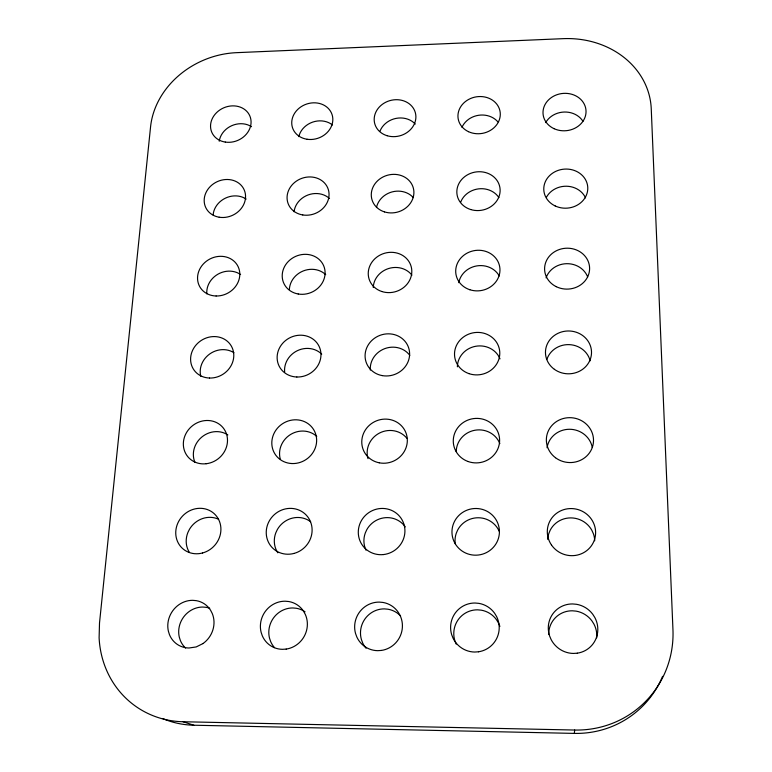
<?xml version="1.0" encoding="UTF-8"?>
<svg xmlns="http://www.w3.org/2000/svg" width="772" height="772" viewBox="0 0 772 772"><rect width="100%" height="100%" fill="white"/><g stroke="black" fill="none" stroke-linecap="round" stroke-linejoin="round"><path stroke-width="1.16" d="M574.32 733.4L574.677 730.042A100.505 97.677 44.5 0 0 672.952 629.643L651.25 108.833A86.213 74.884 -5.5 0 0 563.261 38.658L236.473 52.67A82.797 70.956 -23.2 0 0 150.559 126.897L99.511 622.946L99.106 637.74A97.571 90.305 -56.9 0 0 183.051 721.743L193.811 725.217L574.32 733.4A97.726 94.927 46.1 0 0 662.579 676.33M183.051 721.743L574.677 730.042M499.426 531.763A23.739 23.334 -8.8 0 0 463.875 511.653A23.739 23.334 -8.8 0 0 463.789 552.096A23.739 23.334 -8.8 0 0 499.426 531.763L498.683 530.123A23.083 22.745 -7.3 0 0 457.671 530.017L456.252 533.288A23.083 22.745 -7.3 0 0 455.268 543.845M456.204 644.118L454.833 640.635A23.864 23.614 77.1 0 1 477.53 609.832L481.207 610.16A23.864 23.614 77.1 0 1 496.541 619.781L498.471 622.985A23.864 23.614 77.1 0 1 499.88 626.449M193.811 725.217A94.869 88.027 -57.7 0 1 162.641 718.529M185.589 648.055A23.7 21.992 -57.5 0 1 180.339 640.422L179.268 637.035A23.7 21.992 -57.5 0 1 202.92 607.043L206.394 607.361A23.7 21.992 -57.5 0 1 209.733 608.239M298.793 136.625A20.333 17.679 -19.3 0 1 312.641 122.121A20.333 17.679 -19.3 0 1 332.471 124.968M219.238 141.228A20.188 17.409 -23.2 0 1 231.619 125.749A20.188 17.409 -23.2 0 1 251.508 126.685M274.543 647.65A23.71 22.552 -59.9 0 1 270.692 641.638L269.524 638.212A23.71 22.552 -59.9 0 1 292.877 607.96L296.419 608.278A23.71 22.552 -59.9 0 1 305.056 611.829M548.699 634.43A24.405 23.72 45.9 0 1 572.303 610.797L576.057 611.125A24.405 23.72 45.9 0 1 591.892 620.842L593.929 624.066A24.405 23.72 45.9 0 1 596.698 637.855M545.669 122.632A21.008 18.345 -5.3 0 1 564.149 112.036A21.008 18.345 -5.3 0 1 582.976 121.329M461.974 127.312A20.738 18.152 -10 0 1 478.611 115.279A20.738 18.152 -10 0 1 497.911 121.889M400.562 615.921A23.739 23.121 -66 0 0 388.007 609.214L384.398 608.886A23.739 23.121 -66 0 0 361.364 639.409L362.637 642.864A23.739 23.121 -66 0 0 366.082 648.258M380.027 131.066A20.506 17.939 -14.8 0 1 396.007 118.396A20.506 17.939 -14.8 0 1 415.268 124.06M460.623 202.312A21.162 18.953 -9.9 0 1 478.543 188.87A21.162 18.953 -9.9 0 1 498.905 197.622M294.064 211.75A20.767 18.431 -21 0 1 308.038 194.969A20.767 18.431 -21 0 1 329.528 198.558M213.111 214.954A20.632 18.123 -25.6 0 1 225.385 198.163A20.632 18.123 -25.6 0 1 246.171 199.07M376.466 207.533A20.941 18.711 -15.7 0 1 392.06 191.929A20.941 18.711 -15.7 0 1 413.319 197.613M546.489 197.15A21.452 19.146 -4 0 1 566.484 186.226A21.452 19.146 -4 0 1 585.552 197.873M546.074 277.843A21.915 20.014 -2.2 0 1 566.648 263.686A21.915 20.014 -2.2 0 1 587.685 276.984M458.78 282.668A21.616 19.811 -9.7 0 1 476.797 265.906A21.616 19.811 -9.7 0 1 499.252 275.942M373.252 287.493A21.384 19.541 -17.1 0 1 388.49 268.56A21.384 19.541 -17.1 0 1 411.93 275.15M289.384 289.182A21.22 19.232 -23.7 0 1 303.251 270.953A21.22 19.232 -23.7 0 1 325.707 274.668M200.778 376.302A21.626 19.657 -33.3 0 1 209.733 353.972A21.626 19.657 -33.3 0 1 233.926 352.707M284.656 372.181A21.712 20.062 -27.8 0 1 297.22 350.749A21.712 20.062 -27.8 0 1 321.712 354.126M457.371 366.816A22.079 20.719 -9.4 0 1 475.552 346.3A22.079 20.719 -9.4 0 1 500.005 358.845M546.943 359.25A22.417 20.921 0.8 0 1 569.147 344.63A22.417 20.921 0.8 0 1 590.155 360.794M370.319 370.068A21.857 20.429 -19.7 0 1 384.784 348.626A21.857 20.429 -19.7 0 1 409.807 355.342M368.003 458.636A22.359 21.355 -25 0 1 379.351 433.121A22.359 21.355 -25 0 1 406.912 438.274M194.959 462.409A22.214 20.458 -39.7 0 1 201.733 437.116A22.214 20.458 -39.7 0 1 227.837 434.925M280.246 458.983A22.263 20.921 -34.6 0 1 290.484 434.539A22.263 20.921 -34.6 0 1 316.752 436.392M456.233 451.572A22.571 21.693 -8.9 0 1 474.828 430.255A22.571 21.693 -8.9 0 1 499.841 443.591M547.049 447.731A22.948 21.886 6.6 0 1 569.369 429.271A22.948 21.886 6.6 0 1 592.307 447.509M277.804 552.8A22.909 21.77 -45.7 0 1 275.836 532.748L277.36 529.524A22.909 21.77 -45.7 0 1 310.633 521.727M189.372 552.366A22.89 21.24 -48.1 0 1 187.895 532.477L189.468 529.293A22.89 21.24 -48.1 0 1 218.582 519.247M547.753 539.425A23.565 22.861 20.4 0 1 548.796 533.568L550.166 530.267A23.565 22.861 20.4 0 1 570.807 517.896A23.565 22.861 20.4 0 1 591.892 530.383L593.378 533.703A23.565 22.861 20.4 0 1 594.691 540.796M366.005 550.204A22.938 22.301 -38.5 0 1 365.272 533.018L366.748 529.766A22.938 22.301 -38.5 0 1 405.281 526.871M206.828 293.871A21.105 18.885 -28.8 0 1 217.926 274.195A21.105 18.885 -28.8 0 1 240.594 274.533M202.93 643.597L196.204 646.936L188.937 648.007A24.376 22.552 -56.8 0 1 169.444 634.613L168.364 631.129A24.376 22.552 -56.8 0 1 192.749 600.327L196.31 600.655A24.376 22.552 -56.8 0 1 210.582 610.256L212.232 613.451A24.376 22.552 -56.8 0 1 202.93 643.597M286.18 649.088L282.465 649.329A24.386 23.15 -58.7 0 1 262.306 635.81L261.119 632.297A24.386 23.15 -58.7 0 1 285.177 601.205L288.815 601.533A24.386 23.15 -58.7 0 1 303.57 611.231L305.326 614.454A24.386 23.15 -58.7 0 1 286.18 649.088M381.455 650.429L377.691 650.671A24.415 23.758 -63.8 0 1 356.838 637.025L355.535 633.474A24.415 23.758 -63.8 0 1 379.274 602.102L382.97 602.44A24.415 23.758 -63.8 0 1 398.227 612.225L400.099 615.477A24.415 23.758 -63.8 0 1 381.455 650.429M478.486 651.79L474.655 652.041A24.521 24.308 78.7 0 1 453.087 638.261L451.678 634.681A24.521 24.308 78.7 0 1 475.06 603.019L478.833 603.357A24.521 24.308 78.7 0 1 494.611 613.229L496.589 616.519A24.521 24.308 78.7 0 1 478.486 651.79M577.302 653.18L573.413 653.44A25.1 24.405 44.3 0 1 551.102 639.515L549.577 635.906A25.1 24.405 44.3 0 1 572.592 603.945L576.443 604.283A25.1 24.405 44.3 0 1 592.751 614.251L594.855 617.571A25.1 24.405 44.3 0 1 577.302 653.18M225.299 142.077A20.69 17.727 -23.2 0 0 250.456 117.682A20.69 17.727 -23.2 0 0 216.681 112.529A20.69 17.727 -23.2 0 0 225.299 142.077M307.121 139.259A20.844 18.017 -19.3 0 0 332.095 114.69A20.844 18.017 -19.3 0 0 297.645 109.518A20.844 18.017 -19.3 0 0 307.121 139.259M554.122 128.712A21.548 18.711 -5.5 0 0 586.035 111.187A21.548 18.711 -5.5 0 0 553.389 96.297A21.548 18.711 -5.5 0 0 554.122 128.712M468.488 131.674A21.259 18.518 -10.2 0 0 500.295 114.275A21.259 18.518 -10.2 0 0 468.556 99.482A21.259 18.518 -10.2 0 0 468.488 131.674M387.119 135.718A21.027 18.287 -14.9 0 0 415.712 114.439A21.027 18.287 -14.9 0 0 382.294 104.365A21.027 18.287 -14.9 0 0 387.119 135.718M219.209 217.221A21.153 18.48 -25.5 0 0 244.936 191.958A21.153 18.48 -25.5 0 0 210.466 186.313A21.153 18.48 -25.5 0 0 219.209 217.221M383.443 554.566A23.585 22.87 -37.3 0 0 400.832 517.906A23.585 22.87 -37.3 0 0 360.563 522.219A23.585 22.87 -37.3 0 0 383.443 554.566M469.868 289.741A22.185 20.246 -9.9 0 0 499.706 266.813A22.185 20.246 -9.9 0 0 463.933 255.175A22.185 20.246 -9.9 0 0 469.868 289.741M293.978 553.437A23.546 22.32 -44.8 0 0 306.195 515.04A23.546 22.32 -44.8 0 0 267.344 525.423A23.546 22.32 -44.8 0 0 293.978 553.437M551.469 544.974A24.231 23.478 18.5 0 0 593.205 542.774A24.231 23.478 18.5 0 0 569.697 508.594A24.231 23.478 18.5 0 0 551.469 544.974M202.534 552.984A23.527 21.761 -47.4 0 0 215.446 514.914A23.527 21.761 -47.4 0 0 177.01 525.211A23.527 21.761 -47.4 0 0 202.534 552.984M556.255 286.673A22.513 20.458 -2.6 0 0 589.605 268.058A22.513 20.458 -2.6 0 0 555.454 251.238A22.513 20.458 -2.6 0 0 556.255 286.673M216.112 295.994A21.655 19.271 -28.6 0 0 238.123 266.649A21.655 19.271 -28.6 0 0 201.791 265.829A21.655 19.271 -28.6 0 0 216.112 295.994M298.224 293.997A21.77 19.638 -23.6 0 0 324.337 267.604A21.77 19.638 -23.6 0 0 288.4 261.38A21.77 19.638 -23.6 0 0 298.224 293.997M555.164 205.941A22.021 19.561 -4.3 0 0 587.782 187.876A22.021 19.561 -4.3 0 0 554.392 172.06A22.021 19.561 -4.3 0 0 555.164 205.941M302.769 214.954A21.298 18.808 -21 0 0 328.303 189.487A21.298 18.808 -21 0 0 293.119 183.813A21.298 18.808 -21 0 0 302.769 214.954M470.698 209.54A21.712 19.348 -10 0 0 499.87 187.384A21.712 19.348 -10 0 0 464.889 176.527A21.712 19.348 -10 0 0 470.698 209.54M381.735 291.488A21.944 19.966 -17.2 0 0 411.621 268.743A21.944 19.966 -17.2 0 0 376.736 257.182A21.944 19.966 -17.2 0 0 381.735 291.488M296.853 377.006A22.291 20.516 -27.6 0 0 319.039 346.242A22.291 20.516 -27.6 0 0 281.249 345.084A22.291 20.516 -27.6 0 0 296.853 377.006M209.54 378.039A22.205 20.091 -33 0 0 232.082 347.516A22.205 20.091 -33 0 0 194.959 346.367A22.205 20.091 -33 0 0 209.54 378.039M384.485 211.895A21.481 19.097 -15.8 0 0 413.715 189.902A21.481 19.097 -15.8 0 0 379.573 179.123A21.481 19.097 -15.8 0 0 384.485 211.895M554.373 369.315A23.035 21.423 0.2 0 0 591.304 355.323A23.035 21.423 0.2 0 0 559.787 332.558A23.035 21.423 0.2 0 0 554.373 369.315M469.009 373.648A22.677 21.201 -9.7 0 0 499.523 349.899A22.677 21.201 -9.7 0 0 462.939 337.422A22.677 21.201 -9.7 0 0 469.009 373.648M382.188 375.597A22.446 20.892 -19.7 0 0 408.697 347.969A22.446 20.892 -19.7 0 0 371.178 341.118A22.446 20.892 -19.7 0 0 382.188 375.597M206.134 463.74A22.813 20.931 -39.2 0 0 224.179 429.222A22.813 20.931 -39.2 0 0 185.955 433.584A22.813 20.931 -39.2 0 0 206.134 463.74M379.255 462.814A22.977 21.877 -24.7 0 0 406.39 434.096A22.977 21.877 -24.7 0 0 368.012 426.598A22.977 21.877 -24.7 0 0 379.255 462.814M291.961 463.547A22.87 21.423 -34.1 0 0 314.677 431.509A22.87 21.423 -34.1 0 0 276.038 429.975A22.87 21.423 -34.1 0 0 291.961 463.547M468.102 461.521A23.199 22.234 -9.5 0 0 499.339 436.904A23.199 22.234 -9.5 0 0 461.888 423.519A23.199 22.234 -9.5 0 0 468.102 461.521M555.493 457.728A23.594 22.436 5.6 0 0 593.301 443.379A23.594 22.436 5.6 0 0 561.022 419.254A23.594 22.436 5.6 0 0 555.493 457.728"/></g></svg>
